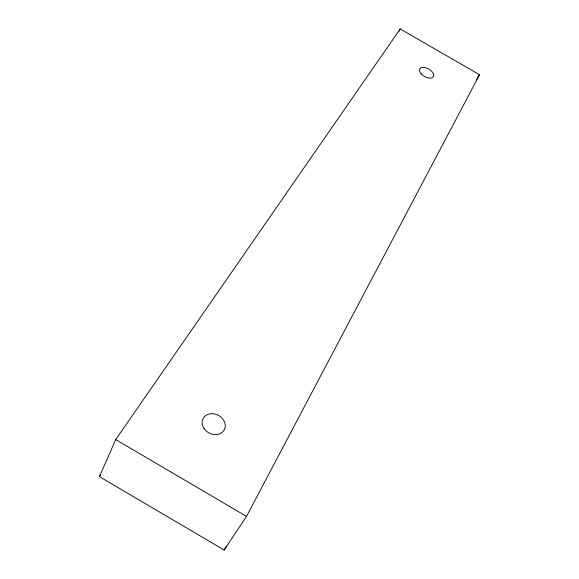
<?xml version="1.0" encoding="UTF-8"?>
<svg xmlns="http://www.w3.org/2000/svg" width="579" height="579" viewBox="0 0 579 579"><rect width="100%" height="100%" fill="white"/><g stroke="black" fill="none" stroke-linecap="round" stroke-linejoin="round"><path stroke-width="0.87" d="M99.443 476.647L115.72 439.562L400.205 28.95L479.557 74.734L246.502 516.403L224.196 550.05L99.443 476.647L100.464 475.156M398.945 31.346L400.205 28.95M224.196 550.05L226.317 546.062M476.249 80.126L479.557 74.734M115.72 439.562L246.502 516.403M204.097 428.576A12.014 9.973 28.4 0 0 224.109 430.146A12.014 9.973 28.4 0 0 212.92 413.717A12.014 9.973 28.4 0 0 204.097 428.576M421.273 73.989A7.882 4.299 29.5 0 0 433.432 76.674A7.882 4.299 29.5 0 0 425.08 67.591A7.882 4.299 29.5 0 0 421.273 73.989"/></g></svg>
